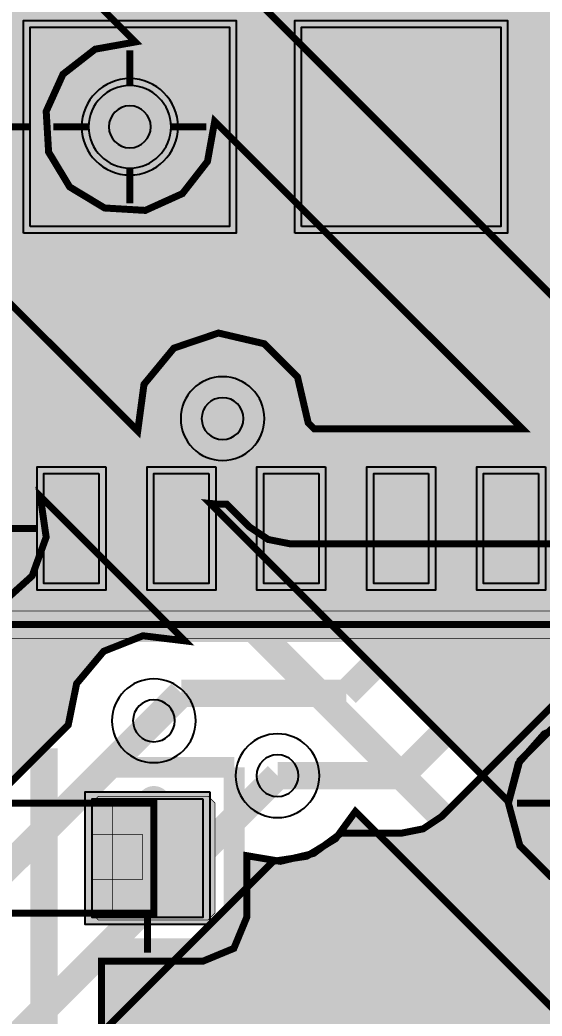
# Model space of a CAD drawing. Header units: millimetres. Extents: x -14.5 to 40, y -68.1 to 8.1.
# Drawn here: x 18.03 to 21.83, y -14.15 to -6.9 of the extents above; entities that cross this region are included whole.
import ezdxf

# ---------------------------------------------------------------- set-up
doc = ezdxf.new("R2010")
doc.units = ezdxf.units.MM
doc.header["$MEASUREMENT"] = 0
for name, color, linetype, true_color in [('Bottom-Layer', 7, 'Continuous', 0x0000ff), ('Bottom-Paste-Mask-Layer', 7, 'Continuous', 0x800000), ('Bottom-Solder-Mask-Layer', 7, 'Continuous', 0xaa00ff), ('Component-Marking-Layer', 7, 'Continuous', 0x66ffcc), ('Component-Shape-Layer', 7, 'Continuous', 0x00cccc), ('Document-Layer', 7, 'Continuous', 0xffffff), ('Hole-Layer', 7, 'Continuous', 0x222222), ('Multi-Layer', 7, 'Continuous', 0xc0c0c0), ('Pin-Soldering-Layer', 7, 'Continuous', 0xcc9999), ('Top-Layer', 7, 'Continuous', 0xff0000), ('Top-Paste-Mask-Layer', 7, 'Continuous', 0x808080), ('Top-Silkscreen-Layer', 7, 'Continuous', 0xffff00), ('Top-Solder-Mask-Layer', 7, 'Continuous', 0x800080)]:
    doc.layers.add(name, color=color, linetype=linetype, true_color=true_color)

msp = doc.modelspace()

# ---------------------------------------------------------------- hatches: boundary and pattern name
at = {"layer": 'Bottom-Layer'}
for points in [[(0.7805, -0.4554), (20.5211, -0.4554), (20.2784, -0.6748), (20.1814, -0.9872), (20.2571, -1.3054), (20.4845, -1.5406), (20.8001, -1.6271), (21.1156, -1.5406), (21.343, -1.3054), (21.4187, -0.9872), (21.3217, -0.6748), (21.079, -0.4554), (39.1196, -0.4554), (39.3816, -0.6185), (39.5447, -0.8805), (39.5447, -6.2513), (38.7464, -5.4529), (38.6973, -5.4109), (38.6423, -5.3769), (38.9458, -5.0873), (39.1275, -4.7092), (39.1641, -4.2913), (39.0508, -3.8874), (38.8022, -3.5495), (38.4503, -3.3211), (38.0405, -3.2317), (37.6254, -3.2926), (37.2586, -3.4962), (36.9873, -3.8161), (36.8464, -4.2112), (36.854, -4.6306), (37.0092, -5.0204), (37.292, -5.3302), (34.9527, -5.3302), (35.2942, -5.0531), (35.5092, -4.6694), (35.5672, -4.2335), (35.4601, -3.8069), (35.2029, -3.4502), (34.832, -3.2137), (34.4001, -3.131), (33.9681, -3.2137), (33.5973, -3.4502), (33.3401, -3.8069), (33.2329, -4.2335), (33.2909, -4.6694), (33.5059, -5.0531), (33.8475, -5.3302), (33.7125, -5.3302), (33.435, -5.1532), (33.106, -5.1421), (32.8171, -5.2998), (32.6487, -5.5825), (32.6475, -5.9117), (32.814, -6.1956), (33.1017, -6.3554), (33.4307, -6.3466), (33.2691, -6.7042), (33.2349, -7.0952), (33.3321, -7.4754), (31.3336, -9.4739), (25.6112, -9.4739), (25.455, -9.1728), (25.1643, -8.998), (24.8252, -9.001), (24.5377, -9.181), (22.1737, -9.181), (14.6234, -1.6307), (14.5668, -1.3388), (14.3816, -1.1062), (14.1098, -0.9857), (13.8131, -1.0047), (13.5588, -1.1588), (13.4047, -1.413), (13.3858, -1.7097), (13.5063, -1.9816), (13.7389, -2.1668), (14.0308, -2.2233), (18.8648, -7.0573), (18.5727, -7.1098), (18.3385, -7.2921), (18.2162, -7.5625), (18.2338, -7.8588), (18.3872, -8.1128), (18.6412, -8.2662), (18.9375, -8.2838), (19.2079, -8.1615), (19.3902, -7.9273), (19.4427, -7.6352), (21.6813, -9.8739), (20.1666, -9.8739), (20.1234, -9.8307), (20.0457, -9.4972), (19.8037, -9.2548), (19.4703, -9.1767), (19.1459, -9.2862), (18.9281, -9.5505), (18.8826, -9.8899), (15.1963, -6.2037), (15.0604, -6.1129), (14.9, -6.081), (14.3625, -6.081), (14.1161, -5.9146), (13.8206, -5.881), (13.5432, -5.988), (13.3468, -6.2113), (13.276, -6.5), (13.3468, -6.7888), (13.5432, -7.012), (13.8206, -7.119), (14.1161, -7.0855), (14.3625, -6.9191), (14.7265, -6.9191), (16.8748, -9.0674), (16.6484, -9.3081), (16.5767, -9.6307), (15.0264, -11.181), (11.4624, -11.181), (11.1858, -11.0043), (10.8578, -10.9924), (10.5691, -11.1487), (10.5691, -7.1562), (10.6223, -6.853), (10.5241, -6.5612), (10.2984, -6.3519), (10, -6.276), (9.7017, -6.3519), (9.476, -6.5612), (9.3778, -6.853), (9.431, -7.1562), (9.431, -15.4), (9.4743, -15.6178), (9.5977, -15.8024), (10.1763, -16.381), (8.0624, -16.381), (7.816, -16.2146), (7.5206, -16.1811), (7.2432, -16.2881), (7.0468, -16.5113), (6.976, -16.8), (7.0468, -17.0888), (7.2432, -17.312), (7.5206, -17.419), (7.816, -17.3855), (8.0624, -17.2191), (10.0058, -17.2191), (9.8784, -17.5455), (9.947, -17.8891), (10.19, -18.1416), (10.5307, -18.2233), (11.4037, -19.0964), (11.5397, -19.1872), (11.7, -19.2191), (13.5, -19.2191), (13.6604, -19.1872), (13.7963, -19.0964), (19.8693, -13.0233), (20.1126, -12.9868), (20.3228, -12.859), (20.4674, -12.66), (30.681, -22.8736), (30.681, -39.9157), (30.4052, -40.1198), (30.279, -40.4389), (30.3406, -40.7764), (30.5713, -41.0304), (30.9014, -41.1241), (31.2311, -41.029), (31.2311, -57.0876), (31.0647, -57.3339), (31.0312, -57.6294), (31.1381, -57.9068), (31.3614, -58.1032), (31.6501, -58.174), (31.9389, -58.1032), (32.1621, -57.9068), (32.2691, -57.6294), (32.2356, -57.3339), (32.0692, -57.0876), (32.0692, -54.6609), (33.7268, -56.3186), (33.7838, -56.6114), (33.9702, -56.8443), (34.2433, -56.9641), (33.8844, -57.3231), (33.5477, -57.226), (33.2118, -57.3256), (32.9825, -57.5906), (32.9321, -57.9374), (33.0766, -58.2566), (33.3704, -58.4476), (33.7208, -58.4502), (34.0173, -58.2636), (34.1411, -58.223), (34.2464, -58.1463), (36.2464, -56.1463), (36.3372, -56.0104), (36.3691, -55.85), (36.3691, -54.05), (36.3372, -53.8896), (36.2464, -53.7537), (33.6191, -51.1265), (33.6191, -18.7585), (33.6693, -18.7664), (33.7201, -18.7691), (34.8811, -18.7691), (34.8811, -49.0376), (34.7146, -49.284), (34.6811, -49.5794), (34.7881, -49.8568), (35.0113, -50.0533), (35.3001, -50.1241), (35.5889, -50.0533), (35.8121, -49.8568), (35.9191, -49.5794), (35.8856, -49.284), (35.7191, -49.0376), (35.7191, -18.8736), (36.9317, -17.661), (37.0006, -18.0971), (37.2262, -18.4766), (37.5765, -18.7453), (38.0015, -18.8649), (38.4405, -18.8184), (38.831, -18.6124), (38.831, -44.9557), (38.5841, -44.8091), (38.2976, -44.7896), (38.0331, -44.9016), (37.8477, -45.1208), (37.7811, -45.4001), (37.8477, -45.6794), (38.0331, -45.8987), (38.2976, -46.0106), (38.5841, -45.9912), (38.831, -45.8446), (38.831, -49.5757), (38.4807, -49.926), (38.1888, -49.9825), (37.9562, -50.1677), (37.8357, -50.4395), (37.8547, -50.7362), (38.0088, -50.9905), (38.2631, -51.1446), (38.5598, -51.1636), (38.8316, -51.0431), (39.0168, -50.8105), (39.0733, -50.5186), (39.5447, -50.0472), (39.5447, -59.3196), (39.3816, -59.5816), (39.1196, -59.7447), (0.7805, -59.7447), (0.5185, -59.5816), (0.3554, -59.3197), (0.3554, -0.8805), (0.5185, -0.6185)], [(18.5249, -7.6751, 1), (19.1249, -7.6751, 1)], [(22.2116, -13.219), (22.4893, -13.1473), (22.7049, -12.9583), (22.8122, -12.6923), (22.7881, -12.4065), (22.6378, -12.1623), (22.3935, -12.012), (22.1078, -11.9879), (21.8418, -12.0952), (21.6527, -12.3108), (21.5811, -12.5885), (19.4102, -10.4176), (19.4703, -10.4234), (19.5308, -10.4233), (19.6967, -10.5892), (19.8326, -10.6801), (19.993, -10.712), (26.1489, -10.712), (26.1449, -10.99), (26.2629, -11.2417), (26.4791, -11.4164), (26.7501, -11.4789), (27.021, -11.4164), (27.2373, -11.2417), (27.3553, -10.99), (27.3512, -10.712), (31.6072, -10.712), (31.7676, -10.6801), (31.9035, -10.5892), (33.4737, -9.0191), (33.5302, -9.0191), (33.3012, -9.4012), (33.2318, -9.8413), (33.3321, -10.2754), (31.3538, -12.2537), (31.263, -12.3896), (31.2311, -12.55), (31.2311, -22.2385)], [(10.5691, -12.0514), (10.8578, -12.2077), (11.1858, -12.1958), (11.4624, -12.0191), (13.808, -12.0191), (13.7899, -12.3049), (13.9024, -12.5683), (14.1214, -12.7528), (14.4, -12.8191), (14.6787, -12.7528), (14.8976, -12.5683), (15.0101, -12.3049), (14.992, -12.0191), (15.2, -12.0191), (15.3604, -11.9872), (15.4963, -11.8964), (17.0273, -10.3654), (16.9843, -10.6625), (17.0861, -10.9448), (17.3088, -11.1461), (17.5999, -11.219), (17.8912, -11.1463), (18.114, -10.9452), (18.216, -10.6629), (18.1732, -10.3658), (19.2256, -11.4182), (18.9206, -11.3811), (18.6349, -11.494), (18.4376, -11.7296), (18.3767, -12.0307), (12.9326, -17.4748), (12.7985, -17.3197), (12.6213, -17.2165), (10.5691, -15.1643)]]:
    msp.add_hatch(color=256, dxfattribs=at).paths.add_polyline_path(points)
at = {"layer": 'Bottom-Paste-Mask-Layer'}
msp.add_hatch(color=256, dxfattribs=at).paths.add_polyline_path([(18.5249, -7.6751, 1), (19.1249, -7.6751, 1)])
at = {"layer": 'Bottom-Solder-Mask-Layer'}
msp.add_hatch(color=256, dxfattribs=at).paths.add_polyline_path([(18.4741, -7.6751, 1), (19.1757, -7.6751, 1)])
at = {"layer": 'Component-Marking-Layer'}
msp.add_hatch(color=256, dxfattribs=at).paths.add_polyline_path([(18.9402, -12.6, 1), (19.0601, -12.6, 1)])
msp.add_hatch(color=256, dxfattribs=at).paths.add_polyline_path([(18.9402, -12.6, 1), (19.0601, -12.6, 1)])
at = {"layer": 'Document-Layer'}
for points in [[(14.1, 5.4), (14.1, -11.4), (27.5001, -11.4), (27.5001, 5.4), (14.2, 5.4), (14.3, 5.2)], [(14.1, 5.4), (14.1, -11.4), (27.5001, -11.4), (27.5001, 5.4), (14.2, 5.4), (14.3, 5.2)], [(14.3, 5.2), (27.3001, 5.2), (27.3001, -11.2), (14.3, -11.2)], [(14.3, 5.2), (27.3001, 5.2), (27.3001, -11.2), (14.3, -11.2)]]:
    msp.add_hatch(color=256, dxfattribs=at).paths.add_polyline_path(points)
at = {"layer": 'Hole-Layer'}
msp.add_hatch(color=256, dxfattribs=at).paths.add_polyline_path([(18.6724, -7.6751, 1), (18.9774, -7.6751, 1)])
at = {"layer": 'Multi-Layer'}
msp.add_hatch(color=256, dxfattribs=at).paths.add_polyline_path([(18.5249, -7.6751, 1), (19.1249, -7.6751, 1)])
msp.add_hatch(color=256, dxfattribs=at).paths.add_polyline_path([(18.5249, -7.6751, 1), (19.1249, -7.6751, 1)])
msp.add_hatch(color=256, dxfattribs=at).paths.add_polyline_path([(18.5249, -7.6751, 1), (19.1249, -7.6751, 1)])
at = {"layer": 'Pin-Soldering-Layer'}
for points in [[(18.0999, -6.9501), (19.5499, -6.9501), (19.5499, -8.4001), (18.0999, -8.4001)], [(18.0999, -6.9501), (19.5499, -6.9501), (19.5499, -8.4001), (18.0999, -8.4001)], [(20.0749, -6.9501), (21.5249, -6.9501), (21.5249, -8.4001), (20.0749, -8.4001)], [(20.0749, -6.9501), (21.5249, -6.9501), (21.5249, -8.4001), (20.0749, -8.4001)], [(18.6001, -11), (18.2001, -11), (18.2001, -10.2), (18.6001, -10.2)], [(18.6001, -11), (18.2001, -11), (18.2001, -10.2), (18.6001, -10.2)], [(19.4001, -11), (19.0001, -11), (19.0001, -10.2), (19.4001, -10.2)], [(19.4001, -11), (19.0001, -11), (19.0001, -10.2), (19.4001, -10.2)], [(20.2001, -11), (19.8001, -11), (19.8001, -10.2), (20.2001, -10.2)], [(20.2001, -11), (19.8001, -11), (19.8001, -10.2), (20.2001, -10.2)], [(21.0001, -11), (20.6001, -11), (20.6001, -10.2), (21.0001, -10.2)], [(21.0001, -11), (20.6001, -11), (20.6001, -10.2), (21.0001, -10.2)], [(21.8001, -11), (21.4001, -11), (21.4001, -10.2), (21.8001, -10.2)], [(21.8001, -11), (21.4001, -11), (21.4001, -10.2), (21.8001, -10.2)], [(19, -12.6), (19, -13.4), (18.7, -13.4), (18.7, -12.6)], [(19, -12.6), (19, -13.4), (18.7, -13.4), (18.7, -12.6)]]:
    msp.add_hatch(color=256, dxfattribs=at).paths.add_polyline_path(points)
at = {"layer": 'Top-Layer'}
for points in [[(18.0999, -8.4001), (18.0999, -6.9501), (19.55, -6.9501), (19.55, -8.4001)], [(20.075, -8.4001), (20.075, -6.9501), (21.5251, -6.9501), (21.5251, -8.4001)], [(18.5249, -7.6751, 1), (19.1249, -7.6751, 1)], [(18.6, -10.1999), (18.6, -10.9999), (18.2, -10.9999), (18.2, -10.1999)], [(19.4001, -10.1999), (19.4001, -10.9999), (19.0001, -10.9999), (19.0001, -10.1999)], [(20.2, -10.1999), (20.2, -10.9999), (19.8, -10.9999), (19.8, -10.1999)], [(21.0001, -10.1999), (21.0001, -10.9999), (20.6001, -10.9999), (20.6001, -10.1999)], [(21.8002, -10.1999), (21.8002, -10.9999), (21.4002, -10.9999), (21.4002, -10.1999)], [(20.6191, -20.4001), (20.5872, -20.2397), (20.4964, -20.1038), (20.2726, -19.88), (20.9014, -20.0502), (21.5527, -20.0427), (22.1775, -19.8581), (22.7283, -19.5103), (23.1635, -19.0256), (23.4503, -18.4407), (23.567, -17.7998), (23.5047, -17.1514), (23.2681, -16.5445), (22.8752, -16.0249), (22.3556, -15.632), (21.7487, -15.3954), (21.1003, -15.3331), (20.4594, -15.4498), (19.8745, -15.7366), (19.3898, -16.1718), (19.042, -16.7226), (18.8574, -17.3474), (18.8499, -17.9987), (19.0201, -18.6275), (18.6191, -18.2265), (18.6191, -13.7511), (19.3566, -13.7511), (19.5822, -13.6576), (19.6757, -13.432), (19.6757, -12.9824), (19.9206, -13.0237), (20.1623, -12.9663), (20.3624, -12.8191), (20.7999, -12.8191), (20.9603, -12.7872), (21.0962, -12.6964), (22.4736, -11.319), (22.6, -11.319), (22.7061, -11.3008), (22.8001, -11.2485), (22.894, -11.3008), (23.0001, -11.319), (23.4001, -11.319), (23.5061, -11.3009), (23.6, -11.2486), (23.6254, -11.267), (23.6524, -11.2828), (23.3687, -11.3771), (23.1623, -11.5935), (23.0813, -11.8813), (23.1447, -12.1735), (23.3377, -12.4019), (23.6152, -12.5132), (23.9125, -12.4815), (24.1602, -12.3141), (24.3006, -12.0501), (24.3009, -11.7511), (24.161, -11.4868), (23.9136, -11.319), (24.2, -11.319), (24.2948, -11.3046), (24.381, -11.2626), (24.381, -25.7292), (24.4129, -25.8895), (24.5037, -26.0255), (25.6419, -27.1636), (25.6419, -28.4351), (25.7354, -28.6607), (25.961, -28.7541), (26.1569, -28.7541), (26.1569, -28.854), (26.1888, -29.0143), (26.2797, -29.1503), (27.2264, -30.097), (26.788, -30.097), (26.5624, -30.1905), (26.469, -30.4161), (26.469, -31.3161), (26.5624, -31.5417), (26.788, -31.6351), (27.588, -31.6351), (27.7713, -31.5772), (27.888, -31.4246), (28.0048, -31.5772), (28.1881, -31.6351), (28.9881, -31.6351), (29.2137, -31.5417), (29.3071, -31.3161), (29.3071, -30.4161), (29.2137, -30.1905), (28.9881, -30.097), (28.4116, -30.097), (27.0687, -28.7541), (27.191, -28.7541), (27.4166, -28.6607), (27.51, -28.4351), (27.51, -26.5751), (27.4166, -26.3495), (27.191, -26.256), (26.5692, -26.256), (26.6133, -26.1159), (26.6234, -25.9694), (33.8237, -18.7691), (35.0801, -18.7691), (35.3246, -18.7036), (35.5036, -18.5246), (35.5691, -18.28), (35.5691, -16.92), (35.5677, -16.8829), (35.5635, -16.8459), (35.6762, -16.9004), (35.8001, -16.9191), (37.2302, -16.9191), (37.0113, -17.2743), (36.9312, -17.6837), (36.9999, -18.0952), (37.2087, -18.4564), (37.5311, -18.7212), (37.5311, -29.4706), (29.1243, -38.0616), (29.0758, -37.9962), (29.0191, -37.9377), (29.0191, -36.0001), (28.9872, -35.8397), (28.8964, -35.7038), (21.9467, -28.7541), (22.8211, -28.7541), (23.0467, -28.6607), (23.1402, -28.4351), (23.1402, -26.5751), (23.0467, -26.3495), (22.8211, -26.256), (21.5911, -26.256), (21.3655, -26.3495), (21.2721, -26.5751), (21.2721, -28.0795), (20.6191, -27.4265)], [(21.581, -12.6), (21.664, -12.9096), (21.8905, -13.1361), (22.2001, -13.2191), (22.5096, -13.1361), (22.7362, -12.9096), (22.8191, -12.6), (22.7362, -12.2905), (22.5096, -12.0639), (22.2001, -11.981), (21.8905, -12.0639), (21.664, -12.2905)], [(19.3566, -12.568), (19.3566, -13.432), (18.5502, -13.432), (18.5502, -12.568)]]:
    msp.add_hatch(color=256, dxfattribs=at).paths.add_polyline_path(points)
at = {"layer": 'Top-Paste-Mask-Layer'}
for points in [[(18.0999, -8.4001), (18.0999, -6.9501), (19.55, -6.9501), (19.55, -8.4001)], [(20.075, -8.4001), (20.075, -6.9501), (21.5251, -6.9501), (21.5251, -8.4001)], [(18.5249, -7.6751, 1), (19.1249, -7.6751, 1)], [(18.6, -10.1999), (18.6, -10.9999), (18.2, -10.9999), (18.2, -10.1999)], [(19.4001, -10.1999), (19.4001, -10.9999), (19.0001, -10.9999), (19.0001, -10.1999)], [(20.2, -10.1999), (20.2, -10.9999), (19.8, -10.9999), (19.8, -10.1999)], [(21.0001, -10.1999), (21.0001, -10.9999), (20.6001, -10.9999), (20.6001, -10.1999)], [(21.8002, -10.1999), (21.8002, -10.9999), (21.4002, -10.9999), (21.4002, -10.1999)], [(19.3951, -12.55), (18.5951, -12.55), (18.5451, -12.6001), (18.5451, -12.828), (18.9151, -12.828), (18.9151, -13.158), (18.5451, -13.158), (18.5451, -13.4001), (18.5951, -13.45), (19.3951, -13.45), (19.4451, -13.4001), (19.4451, -12.6001)], [(19.3951, -12.55), (18.5951, -12.55), (18.5451, -12.6001), (18.5451, -12.828), (18.9151, -12.828), (18.9151, -13.158), (18.5451, -13.158), (18.5451, -13.4001), (18.5951, -13.45), (19.3951, -13.45), (19.4451, -13.4001), (19.4451, -12.6001)]]:
    msp.add_hatch(color=256, dxfattribs=at).paths.add_polyline_path(points)
at = {"layer": 'Top-Solder-Mask-Layer'}
for points in [[(18.0499, -8.4501), (18.0499, -6.9001), (19.6, -6.9001), (19.6, -8.4501)], [(20.025, -8.4501), (20.025, -6.9001), (21.5751, -6.9001), (21.5751, -8.4501)], [(18.4741, -7.6751, 1), (19.1757, -7.6751, 1)], [(18.65, -10.1499), (18.65, -11.05), (18.15, -11.05), (18.15, -10.1499)], [(19.4501, -10.1499), (19.4501, -11.05), (18.9501, -11.05), (18.9501, -10.1499)], [(20.25, -10.1499), (20.25, -11.05), (19.7499, -11.05), (19.7499, -10.1499)], [(21.0501, -10.1499), (21.0501, -11.05), (20.55, -11.05), (20.55, -10.1499)], [(21.8502, -10.1499), (21.8502, -11.05), (21.3501, -11.05), (21.3501, -10.1499)], [(19.4074, -12.5172), (19.4074, -13.4828), (18.4994, -13.4828), (18.4994, -12.5172)]]:
    msp.add_hatch(color=256, dxfattribs=at).paths.add_polyline_path(points)

# ---------------------------------------------------------------- linework, layer by layer
at = {"layer": 'Bottom-Layer'}
for points, const_width in [([(22.0001, -9.6), (14.0001, -1.6)], 0.2), ([(31.3336, -9.4739), (25.6112, -9.4739), (25.455, -9.1728), (25.1643, -8.998), (24.8252, -9.001), (24.5377, -9.181), (22.1737, -9.181), (14.6234, -1.6307)], 0.0508), ([(14.0308, -2.2233), (18.8648, -7.0573), (18.5727, -7.1098), (18.3385, -7.2921), (18.2162, -7.5625), (18.2338, -7.8588), (18.3872, -8.1128), (18.6412, -8.2662), (18.9375, -8.2838), (19.2079, -8.1615), (19.3902, -7.9273), (19.4427, -7.6352), (21.6813, -9.8739), (20.1666, -9.8739), (20.1234, -9.8307), (20.0457, -9.4972), (19.8037, -9.2548), (19.4703, -9.1767), (19.1459, -9.2862), (18.9281, -9.5505), (18.8826, -9.8899), (15.1963, -6.2037)], 0.0508), ([(14.9, -6.5), (31.1, -22.7)], 0.2), ([(18.8249, -7.3776), (18.8249, -7.1185)], 0.0508), ([(18.5275, -7.6751), (18.2684, -7.6751)], 0.0508), ([(19.1224, -7.6751), (19.3815, -7.6751)], 0.0508), ([(18.8249, -7.9725), (18.8249, -8.2316)], 0.0508), ([(19.993, -10.2929), (19.5001, -9.8)], 0.2), ([(31.6072, -10.2929), (19.993, -10.2929)], 0.2), ([(17.8912, -11.1463), (18.114, -10.9452), (18.216, -10.6629), (18.1732, -10.3658), (19.2256, -11.4182), (18.9206, -11.3811), (18.6349, -11.494), (18.4376, -11.7296), (18.3767, -12.0307), (12.9326, -17.4748)], 0.0508), ([(22.1078, -11.9879), (21.8418, -12.0952), (21.6527, -12.3108), (21.5811, -12.5885), (19.4102, -10.4176), (19.4703, -10.4234), (19.5308, -10.4233), (19.6967, -10.5892), (19.8326, -10.6801), (19.993, -10.712), (26.1489, -10.712)], 0.0508), ([(17.8976, -10.5999), (18.1567, -10.5999)], 0.0508), ([(12.6, -18.4), (19, -12)], 0.2), ([(13.5, -18.8), (19.9, -12.4)], 0.2), ([(13.7963, -19.0964), (19.8693, -13.0233), (20.1126, -12.9868), (20.3228, -12.859), (20.4674, -12.66), (30.681, -22.8736)], 0.0508)]:
    msp.add_lwpolyline(points, dxfattribs=dict(at, const_width=const_width))
msp.add_lwpolyline([(18.5249, -7.6751, 1), (19.1249, -7.6751, 1)], format="xyb", close=True, dxfattribs=at)
at = {"layer": 'Bottom-Paste-Mask-Layer'}
msp.add_lwpolyline([(18.5249, -7.6751, 1), (19.1249, -7.6751, 1)], format="xyb", close=True, dxfattribs=at)
at = {"layer": 'Bottom-Solder-Mask-Layer'}
msp.add_lwpolyline([(18.4741, -7.6751, 1), (19.1757, -7.6751, 1)], format="xyb", close=True, dxfattribs=at)
at = {"layer": 'Component-Marking-Layer', "const_width": 0.129}
msp.add_lwpolyline([(18.9402, -12.6, 1), (19.0601, -12.6), (19.0601, -12.6, 1), (18.9402, -12.6)], format="xyb", dxfattribs=at)
msp.add_lwpolyline([(18.9402, -12.6, 1), (19.0601, -12.6), (19.0601, -12.6, 1), (18.9402, -12.6)], format="xyb", dxfattribs=at)
at = {"layer": 'Component-Shape-Layer', "const_width": 0.0508}
for points in [[(14.2, -11.3), (14.2, 5.3), (27.4001, 5.3), (27.4001, -11.3)], [(14.2, -11.3), (14.2, 5.3), (27.4001, 5.3), (27.4001, -11.3)], [(19, -12.6), (19, -13.4), (17.4, -13.4), (17.4, -12.6)], [(19, -12.6), (19, -13.4), (17.4, -13.4), (17.4, -12.6)]]:
    msp.add_lwpolyline(points, close=True, dxfattribs=at)
at = {"layer": 'Document-Layer', "const_width": 0.00508}
for points in [[(14.1, 5.4), (14.1, -11.4), (27.5001, -11.4), (27.5001, 5.4), (14.2, 5.4), (14.3, 5.2)], [(14.1, 5.4), (14.1, -11.4), (27.5001, -11.4), (27.5001, 5.4), (14.2, 5.4), (14.3, 5.2)], [(14.3, 5.2), (27.3001, 5.2), (27.3001, -11.2), (14.3, -11.2)], [(14.3, 5.2), (27.3001, 5.2), (27.3001, -11.2), (14.3, -11.2)]]:
    msp.add_lwpolyline(points, close=True, dxfattribs=at)
at = {"layer": 'Hole-Layer'}
for points in [[(18.6724, -7.6751, 1), (18.9774, -7.6751, 1)], [(19.3476, -9.8, 1), (19.6526, -9.8, 1)], [(18.8475, -12, 1), (19.1525, -12, 1)], [(19.7475, -12.4, 1), (20.0525, -12.4, 1)]]:
    msp.add_lwpolyline(points, format="xyb", close=True, dxfattribs=at)
at = {"layer": 'Multi-Layer'}
msp.add_lwpolyline([(18.5249, -7.6751, 1), (19.1249, -7.6751, 1)], format="xyb", close=True, dxfattribs=at)
msp.add_lwpolyline([(18.5249, -7.6751, 1), (19.1249, -7.6751, 1)], format="xyb", close=True, dxfattribs=at)
msp.add_lwpolyline([(18.5249, -7.6751, 1), (19.1249, -7.6751, 1)], format="xyb", close=True, dxfattribs=at)
for points in [[(19.1951, -9.8, 1), (19.8051, -9.8), (19.8051, -9.8, 1), (19.1951, -9.8)], [(18.695, -12, 1), (19.305, -12), (19.305, -12, 1), (18.695, -12)], [(19.595, -12.4, 1), (20.205, -12.4), (20.205, -12.4, 1), (19.595, -12.4)]]:
    msp.add_lwpolyline(points, format="xyb", dxfattribs=at)
at = {"layer": 'Pin-Soldering-Layer', "const_width": 0.00508}
for points in [[(18.0999, -6.9501), (19.5499, -6.9501), (19.5499, -8.4001), (18.0999, -8.4001)], [(18.0999, -6.9501), (19.5499, -6.9501), (19.5499, -8.4001), (18.0999, -8.4001)], [(20.0749, -6.9501), (21.5249, -6.9501), (21.5249, -8.4001), (20.0749, -8.4001)], [(20.0749, -6.9501), (21.5249, -6.9501), (21.5249, -8.4001), (20.0749, -8.4001)], [(18.6001, -11), (18.2001, -11), (18.2001, -10.2), (18.6001, -10.2)], [(18.6001, -11), (18.2001, -11), (18.2001, -10.2), (18.6001, -10.2)], [(19.4001, -11), (19.0001, -11), (19.0001, -10.2), (19.4001, -10.2)], [(19.4001, -11), (19.0001, -11), (19.0001, -10.2), (19.4001, -10.2)], [(20.2001, -11), (19.8001, -11), (19.8001, -10.2), (20.2001, -10.2)], [(20.2001, -11), (19.8001, -11), (19.8001, -10.2), (20.2001, -10.2)], [(21.0001, -11), (20.6001, -11), (20.6001, -10.2), (21.0001, -10.2)], [(21.0001, -11), (20.6001, -11), (20.6001, -10.2), (21.0001, -10.2)], [(21.8001, -11), (21.4001, -11), (21.4001, -10.2), (21.8001, -10.2)], [(21.8001, -11), (21.4001, -11), (21.4001, -10.2), (21.8001, -10.2)], [(19, -12.6), (19, -13.4), (18.7, -13.4), (18.7, -12.6)], [(19, -12.6), (19, -13.4), (18.7, -13.4), (18.7, -12.6)]]:
    msp.add_lwpolyline(points, close=True, dxfattribs=at)
at = {"layer": 'Top-Layer'}
for points, const_width in [([(20.8001, -5.7), (20.8001, -7.6751)], 0.5), ([(18.1025, -7.6751), (17.8434, -7.6751)], 0.0508), ([(23.7001, -8.7), (17.9001, -8.7)], 0.2), ([(17.6, -9.2), (20.4, -9.2)], 0.2), ([(20.4, -9.2), (21.6002, -10.4002)], 0.2), ([(19.5001, -9.8), (19.5001, -10.3)], 0.2), ([(19.5001, -10.3), (19.2001, -10.5999)], 0.2), ([(21.6002, -10.4002), (21.6002, -10.5999)], 0.2), ([(20.8001, -11.4), (20.8001, -10.5999)], 0.2), ([(18.2001, -12.2001), (16.8001, -10.8001)], 0.2), ([(20.7999, -12.4), (22.3999, -10.8)], 0.2), ([(18.6191, -18.2265), (18.6191, -13.7511), (19.3566, -13.7511), (19.5822, -13.6576), (19.6757, -13.432), (19.6757, -12.9824), (19.9206, -13.0237), (20.1623, -12.9663), (20.3624, -12.8191), (20.7999, -12.8191), (20.9603, -12.7872), (21.0962, -12.6964), (22.4736, -11.319)], 0.0508), ([(20.4, -11.8), (20.8001, -11.4)], 0.2), ([(19, -12), (19.2, -11.8)], 0.2), ([(19.2, -11.8), (20.4, -11.8)], 0.2), ([(18.2001, -18.4001), (18.2001, -12.2001)], 0.2), ([(19.9, -12.4), (20.7999, -12.4)], 0.2), ([(21.9026, -12.6), (21.6435, -12.6)], 0.0508), ([(18.9534, -13.4295), (18.9534, -13.6886)], 0.0508)]:
    msp.add_lwpolyline(points, dxfattribs=dict(at, const_width=const_width))
for points in [[(18.0999, -8.4001), (18.0999, -6.9501), (19.55, -6.9501), (19.55, -8.4001)], [(20.075, -8.4001), (20.075, -6.9501), (21.5251, -6.9501), (21.5251, -8.4001)], [(18.6, -10.1999), (18.6, -10.9999), (18.2, -10.9999), (18.2, -10.1999)], [(19.4001, -10.1999), (19.4001, -10.9999), (19.0001, -10.9999), (19.0001, -10.1999)], [(20.2, -10.1999), (20.2, -10.9999), (19.8, -10.9999), (19.8, -10.1999)], [(21.0001, -10.1999), (21.0001, -10.9999), (20.6001, -10.9999), (20.6001, -10.1999)], [(21.8002, -10.1999), (21.8002, -10.9999), (21.4002, -10.9999), (21.4002, -10.1999)], [(19.3566, -12.568), (19.3566, -13.432), (18.5502, -13.432), (18.5502, -12.568)]]:
    msp.add_lwpolyline(points, close=True, dxfattribs=at)
msp.add_lwpolyline([(18.5249, -7.6751, 1), (19.1249, -7.6751, 1)], format="xyb", close=True, dxfattribs=at)
at = {"layer": 'Top-Layer', "const_width": 0.0508}
msp.add_lwpolyline([(21.581, -12.6), (21.664, -12.9096), (21.8905, -13.1361), (22.2001, -13.2191), (22.5096, -13.1361), (22.7362, -12.9096), (22.8191, -12.6), (22.7362, -12.2905), (22.5096, -12.0639), (22.2001, -11.981), (21.8905, -12.0639), (21.664, -12.2905)], close=True, dxfattribs=at)
at = {"layer": 'Top-Paste-Mask-Layer'}
for points in [[(18.0999, -8.4001), (18.0999, -6.9501), (19.55, -6.9501), (19.55, -8.4001)], [(20.075, -8.4001), (20.075, -6.9501), (21.5251, -6.9501), (21.5251, -8.4001)], [(18.6, -10.1999), (18.6, -10.9999), (18.2, -10.9999), (18.2, -10.1999)], [(19.4001, -10.1999), (19.4001, -10.9999), (19.0001, -10.9999), (19.0001, -10.1999)], [(20.2, -10.1999), (20.2, -10.9999), (19.8, -10.9999), (19.8, -10.1999)], [(21.0001, -10.1999), (21.0001, -10.9999), (20.6001, -10.9999), (20.6001, -10.1999)], [(21.8002, -10.1999), (21.8002, -10.9999), (21.4002, -10.9999), (21.4002, -10.1999)]]:
    msp.add_lwpolyline(points, close=True, dxfattribs=at)
msp.add_lwpolyline([(18.5249, -7.6751, 1), (19.1249, -7.6751, 1)], format="xyb", close=True, dxfattribs=at)
at = {"layer": 'Top-Paste-Mask-Layer', "const_width": 0.00508}
msp.add_lwpolyline([(19.3951, -12.55), (18.5951, -12.55), (18.5451, -12.6001), (18.5451, -12.828), (18.9151, -12.828), (18.9151, -13.158), (18.5451, -13.158), (18.5451, -13.4001), (18.5951, -13.45), (19.3951, -13.45), (19.4451, -13.4001), (19.4451, -12.6001)], close=True, dxfattribs=at)
msp.add_lwpolyline([(19.3951, -12.55), (18.5951, -12.55), (18.5451, -12.6001), (18.5451, -12.828), (18.9151, -12.828), (18.9151, -13.158), (18.5451, -13.158), (18.5451, -13.4001), (18.5951, -13.45), (19.3951, -13.45), (19.4451, -13.4001), (19.4451, -12.6001)], close=True, dxfattribs=at)
at = {"layer": 'Top-Silkscreen-Layer'}
for points, const_width in [([(14.2, -11.3), (27.4001, -11.3)], 0.254), ([(14.2, -11.3), (27.4001, -11.3)], 0.254), ([(18.6263, -12.3394), (19.5851, -12.3394)], 0.1524), ([(18.6263, -12.3394), (19.5851, -12.3394)], 0.1524), ([(19.5851, -12.3394), (19.5851, -13.6606)], 0.1524), ([(19.5851, -12.3394), (19.5851, -13.6606)], 0.1524), ([(19.5851, -13.6606), (18.6263, -13.6606)], 0.1524), ([(19.5851, -13.6606), (18.6263, -13.6606)], 0.1524)]:
    msp.add_lwpolyline(points, dxfattribs=dict(at, const_width=const_width))
at = {"layer": 'Top-Solder-Mask-Layer'}
for points in [[(18.0499, -8.4501), (18.0499, -6.9001), (19.6, -6.9001), (19.6, -8.4501)], [(20.025, -8.4501), (20.025, -6.9001), (21.5751, -6.9001), (21.5751, -8.4501)], [(18.65, -10.1499), (18.65, -11.05), (18.15, -11.05), (18.15, -10.1499)], [(19.4501, -10.1499), (19.4501, -11.05), (18.9501, -11.05), (18.9501, -10.1499)], [(20.25, -10.1499), (20.25, -11.05), (19.7499, -11.05), (19.7499, -10.1499)], [(21.0501, -10.1499), (21.0501, -11.05), (20.55, -11.05), (20.55, -10.1499)], [(21.8502, -10.1499), (21.8502, -11.05), (21.3501, -11.05), (21.3501, -10.1499)], [(19.4074, -12.5172), (19.4074, -13.4828), (18.4994, -13.4828), (18.4994, -12.5172)]]:
    msp.add_lwpolyline(points, close=True, dxfattribs=at)
msp.add_lwpolyline([(18.4741, -7.6751, 1), (19.1757, -7.6751, 1)], format="xyb", close=True, dxfattribs=at)

doc.saveas('drawing.dxf')
